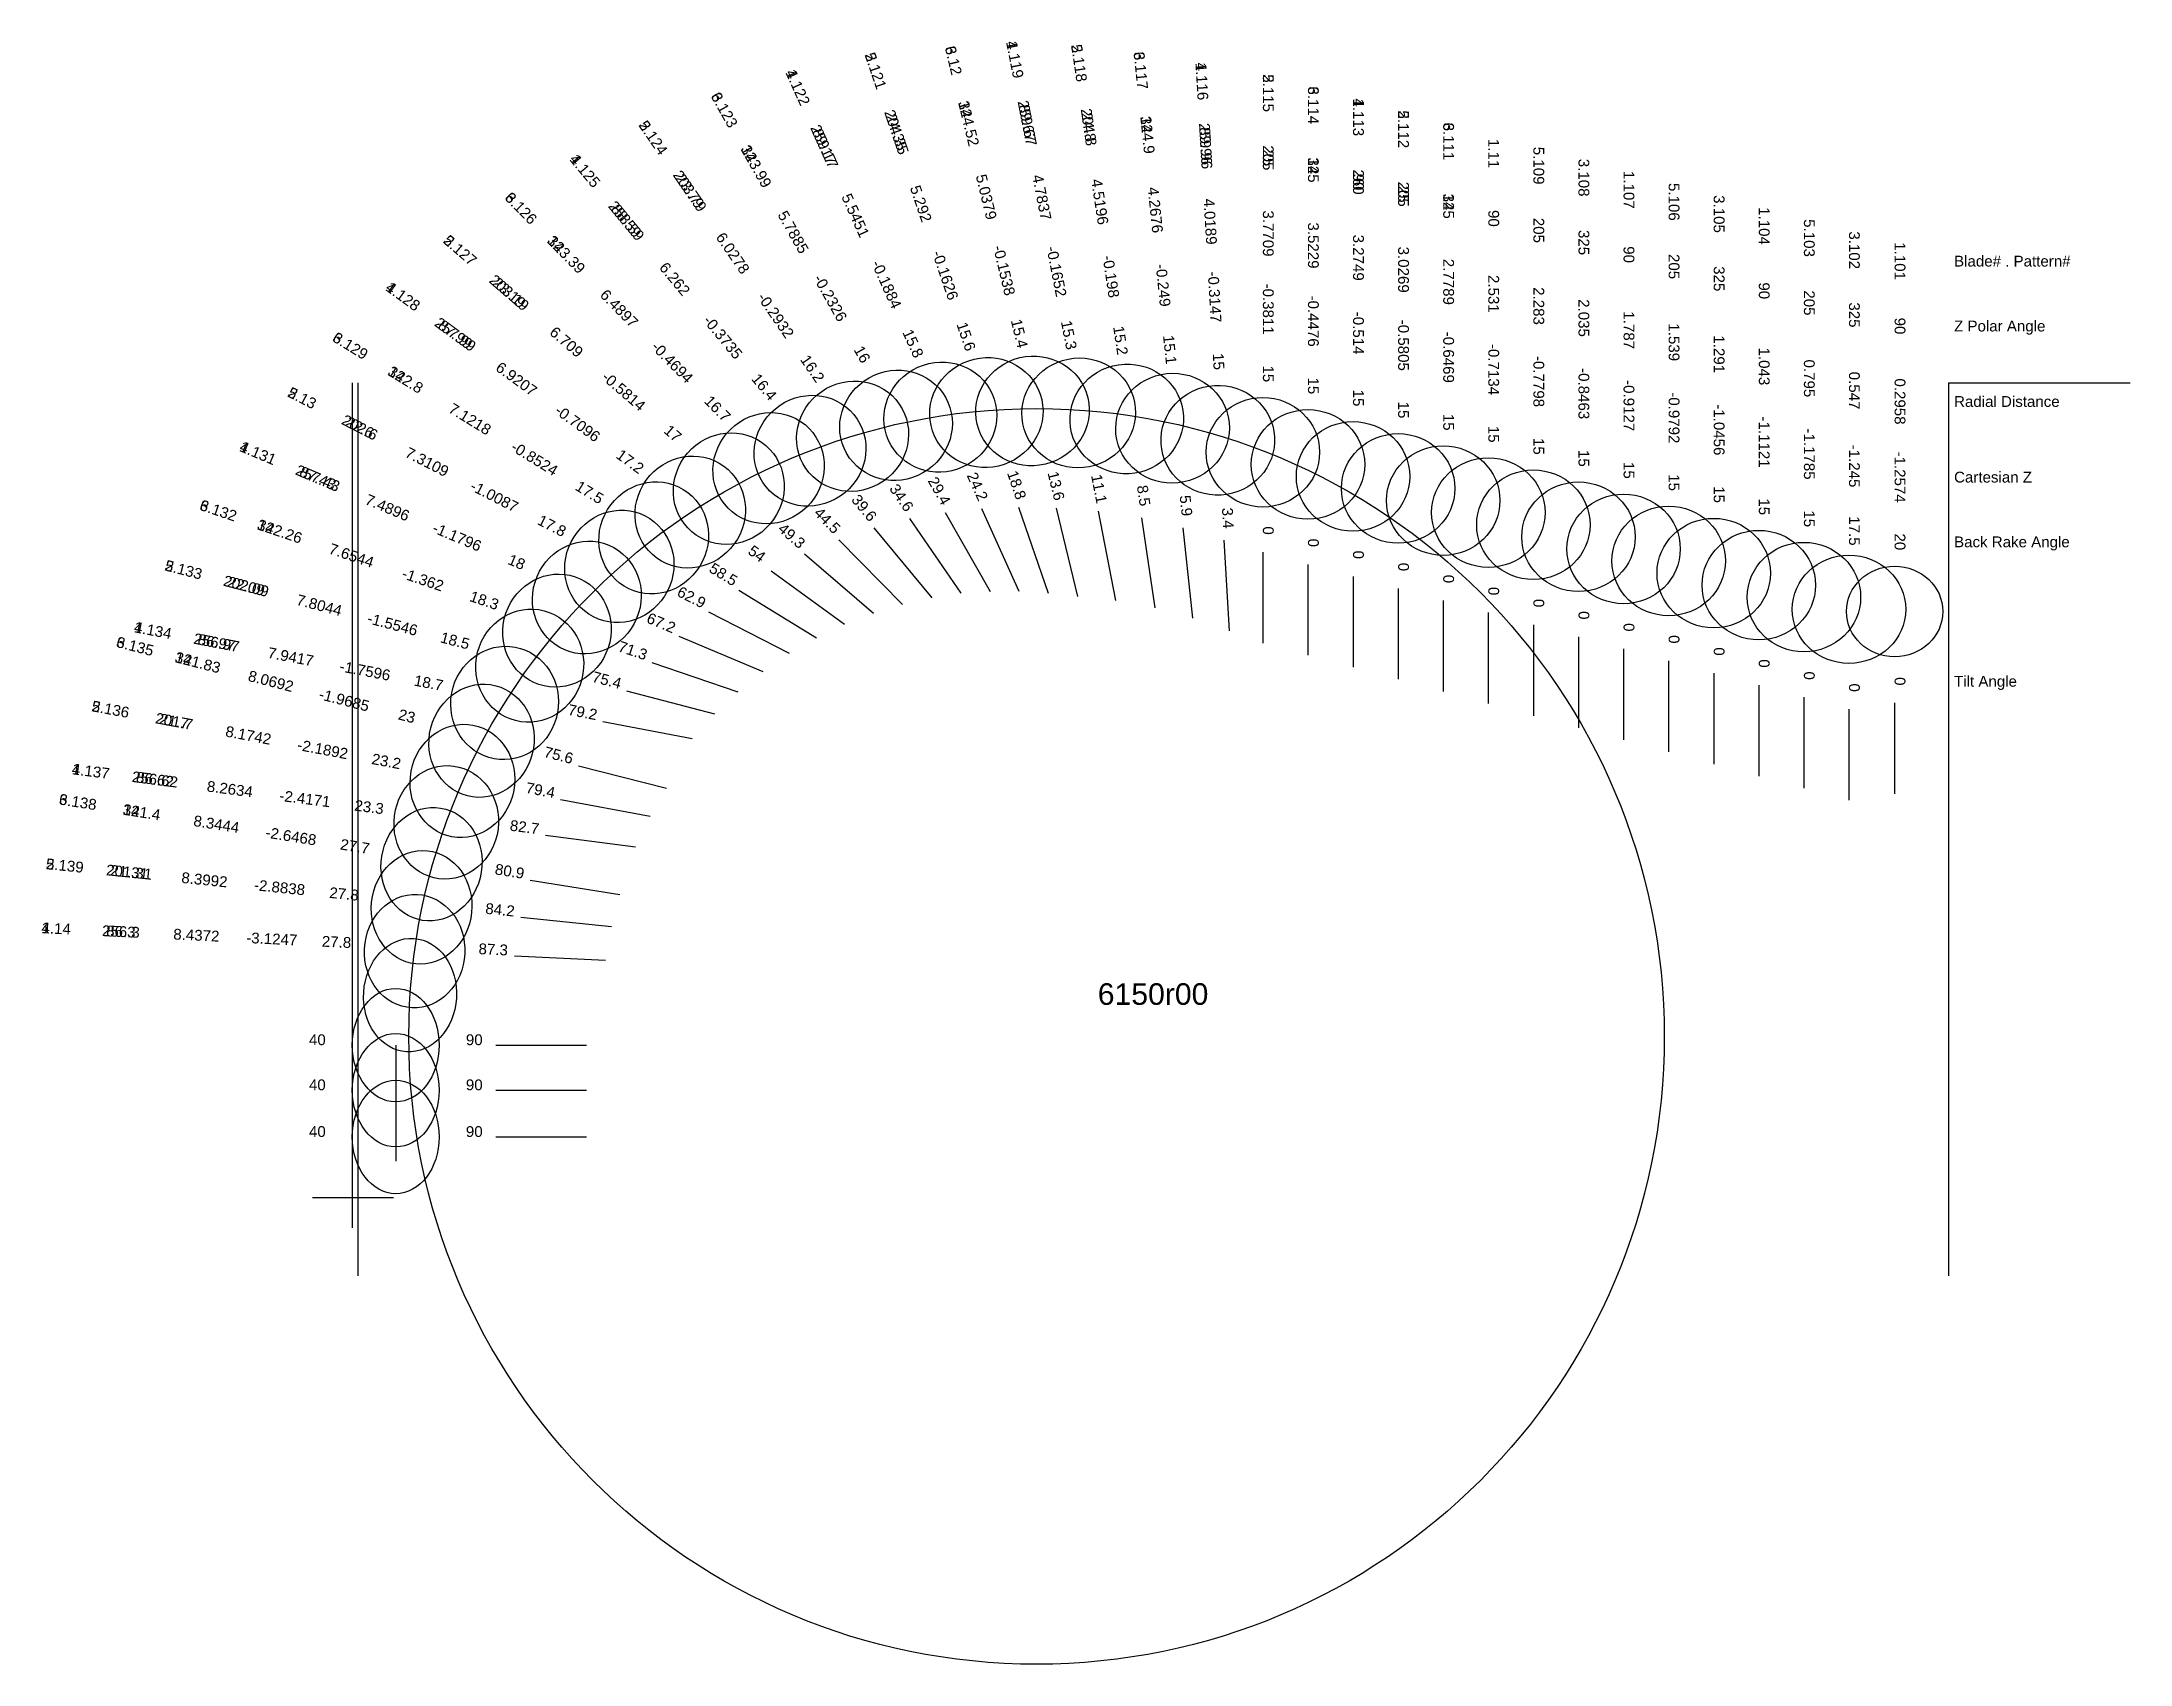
# Model space of a CAD drawing. Header units: inches. Extents: x -10.5 to 1, y -7 to 1.9.
import ezdxf
from ezdxf.enums import TextEntityAlignment as Align

# ---------------------------------------------------------------- set-up
doc = ezdxf.new("R2010")
doc.units = ezdxf.units.IN
doc.header["$MEASUREMENT"] = 0
for name, color, linetype, true_color in [('Blade_1', 30, 'Continuous', 0xff7f00), ('Blade_2', 7, 'Continuous', 0xcccc00), ('Blade_3', 7, 'Continuous', 0x00cc00), ('Blade_4', 7, 'Continuous', 0x00cccc), ('Blade_5', 7, 'Continuous', 0x0066cc), ('Blade_6', 190, 'Continuous', 0x7f00ff)]:
    doc.layers.add(name, color=color, linetype=linetype, true_color=true_color)
doc.styles.get("Standard").update_dxf_attribs({"font": 'arial.ttf'})

msp = doc.modelspace()

# ---------------------------------------------------------------- linework, layer by layer
for p, q in [((-8.78, 0), (-8.78, -4.647)), ((-8.75, 0), (-8.75, -4.911)), ((-8.75, 0), (-8.75, -4.647)), ((0, 0), (0, -4.911)), ((0, 0), (1, 0)), ((0, 0), (1, 0)), ((0, 0), (0, -4.647)), ((-8.541, -3.642), (-8.541, -4.281)), ((-8.554, -4.482), (-8.999, -4.482))]:
    msp.add_line(p, q)
msp.add_circle((-5.016, -3.594), 3.453)
at = {"layer": 'Blade_1'}
for p, q in [((-5.911, -0.797), (-5.592, -1.182)), ((-5.319, -0.69), (-5.114, -1.146)), ((-4.678, -0.705), (-4.581, -1.196)), ((-3.986, -0.864), (-3.957, -1.363)), ((-6.476, -1.033), (-6.072, -1.327)), ((-3.275, -1.064), (-3.275, -1.564)), ((-2.531, -1.263), (-2.531, -1.763)), ((-6.983, -1.393), (-6.522, -1.587)), ((-1.787, -1.463), (-1.787, -1.963)), ((-1.043, -1.662), (-1.043, -2.162)), ((-0.296, -1.759), (-0.296, -2.259)), ((-7.401, -1.862), (-6.91, -1.956)), ((-7.718, -2.487), (-7.222, -2.551)), ((-7.888, -3.151), (-7.388, -3.175))]:
    msp.add_line(p, q, dxfattribs=at)
for centre, major_axis, ratio in [((-5.545, -0.188), (0.285, 0.128), 0.962352), ((-4.784, -0.165), (0.307, 0.06), 0.96468), ((-6.262, -0.373), (0.241, 0.199), 0.959071), ((-4.019, -0.315), (0.312, 0.019), 0.965812), ((-3.275, -0.514), (0.312, 0), 0.965926), ((-6.921, -0.71), (0.184, 0.253), 0.955091), ((-2.531, -0.713), (0.312, 0), 0.965926), ((-1.787, -0.913), (0.312, 0), 0.965926), ((-7.49, -1.18), (0.121, 0.288), 0.950927), ((-1.043, -1.112), (0.312, 0), 0.965926), ((-0.296, -1.257), (0.265, 0), 0.939693), ((-7.942, -1.76), (0.058, 0.307), 0.947135), ((-8.263, -2.417), (0.04, 0.31), 0.91854), ((-8.437, -3.125), (0.015, 0.312), 0.884343)]:
    msp.add_ellipse(centre, major_axis=major_axis, ratio=ratio, dxfattribs=at)
at = {"layer": 'Blade_2'}
for p, q in [((-5.115, -0.683), (-4.953, -1.156)), ((-5.715, -0.746), (-5.432, -1.157)), ((-4.439, -0.742), (-4.365, -1.236)), ((-6.292, -0.94), (-5.913, -1.266)), ((-3.771, -0.931), (-3.771, -1.431)), ((-3.027, -1.13), (-3.027, -1.63)), ((-6.821, -1.259), (-6.376, -1.487)), ((-7.272, -1.693), (-6.788, -1.82)), ((-7.634, -2.291), (-7.142, -2.383)), ((-7.852, -2.939), (-7.355, -2.99))]:
    msp.add_line(p, q, dxfattribs=at)
for centre, major_axis, ratio in [((-5.292, -0.163), (0.296, 0.101), 0.96327), ((-4.52, -0.198), (0.309, 0.046), 0.965207), ((-6.028, -0.293), (0.257, 0.177), 0.960258), ((-3.771, -0.381), (0.312, 0), 0.965926), ((-6.709, -0.581), (0.204, 0.237), 0.956455), ((-3.027, -0.58), (0.312, 0), 0.965926), ((-7.311, -1.009), (0.142, 0.278), 0.952258), ((-7.804, -1.555), (0.079, 0.302), 0.948211), ((-8.174, -2.189), (0.058, 0.307), 0.919158), ((-8.399, -2.884), (0.032, 0.311), 0.884446)]:
    msp.add_ellipse(centre, major_axis=major_axis, ratio=ratio, dxfattribs=at)
at = {"layer": 'Blade_3'}
for p, q in [((-4.909, -0.688), (-4.791, -1.174)), ((-5.518, -0.712), (-5.272, -1.147)), ((-4.211, -0.796), (-4.159, -1.293)), ((-6.104, -0.862), (-5.754, -1.219)), ((-3.523, -0.998), (-3.523, -1.498)), ((-6.653, -1.14), (-6.226, -1.401)), ((-2.779, -1.197), (-2.779, -1.697)), ((-2.035, -1.396), (-2.035, -1.896)), ((-7.133, -1.538), (-6.66, -1.698)), ((-1.291, -1.596), (-1.291, -2.096)), ((-0.547, -1.795), (-0.547, -2.295)), ((-7.536, -2.105), (-7.052, -2.229)), ((-7.801, -2.734), (-7.308, -2.813))]:
    msp.add_line(p, q, dxfattribs=at)
for centre, major_axis, ratio in [((-5.038, -0.154), (0.304, 0.073), 0.964041), ((-5.789, -0.233), (0.272, 0.154), 0.961365), ((-4.268, -0.249), (0.311, 0.032), 0.965577), ((-6.49, -0.469), (0.223, 0.219), 0.957794), ((-3.523, -0.448), (0.312, 0), 0.965926), ((-2.779, -0.647), (0.312, 0), 0.965926), ((-7.122, -0.852), (0.163, 0.266), 0.953715), ((-2.035, -0.846), (0.312, 0), 0.965926), ((-1.291, -1.046), (0.312, 0), 0.965926), ((-7.654, -1.362), (0.1, 0.296), 0.949597), ((-0.547, -1.245), (0.312, 0), 0.953717), ((-8.069, -1.968), (0.078, 0.303), 0.920301), ((-8.344, -2.647), (0.05, 0.309), 0.885166)]:
    msp.add_ellipse(centre, major_axis=major_axis, ratio=ratio, dxfattribs=at)
at = {"layer": 'Blade_4'}
for p, q in [((-5.911, -0.797), (-5.592, -1.182)), ((-5.319, -0.69), (-5.114, -1.146)), ((-4.678, -0.705), (-4.581, -1.196)), ((-3.986, -0.864), (-3.957, -1.363)), ((-6.476, -1.033), (-6.072, -1.327)), ((-3.275, -1.064), (-3.275, -1.564)), ((-6.983, -1.393), (-6.522, -1.587)), ((-7.401, -1.862), (-6.91, -1.956)), ((-7.718, -2.487), (-7.222, -2.551)), ((-7.888, -3.151), (-7.388, -3.175)), ((-7.991, -3.89), (-7.491, -3.89))]:
    msp.add_line(p, q, dxfattribs=at)
for centre, major_axis, ratio in [((-5.545, -0.188), (0.285, 0.128), 0.962352), ((-4.784, -0.165), (0.307, 0.06), 0.96468), ((-6.262, -0.373), (0.241, 0.199), 0.959071), ((-4.019, -0.315), (0.312, 0.019), 0.965812), ((-3.275, -0.514), (0.312, 0), 0.965926), ((-6.921, -0.71), (0.184, 0.253), 0.955091), ((-7.49, -1.18), (0.121, 0.288), 0.950927), ((-7.942, -1.76), (0.058, 0.307), 0.947135), ((-8.263, -2.417), (0.04, 0.31), 0.91854), ((-8.437, -3.125), (0.015, 0.312), 0.884343), ((-8.541, -3.89), (0, 0.312), 0.766045)]:
    msp.add_ellipse(centre, major_axis=major_axis, ratio=ratio, dxfattribs=at)
at = {"layer": 'Blade_5'}
for p, q in [((-5.115, -0.683), (-4.953, -1.156)), ((-5.715, -0.746), (-5.432, -1.157)), ((-4.439, -0.742), (-4.365, -1.236)), ((-6.292, -0.94), (-5.913, -1.266)), ((-3.771, -0.931), (-3.771, -1.431)), ((-3.027, -1.13), (-3.027, -1.63)), ((-6.821, -1.259), (-6.376, -1.487)), ((-2.283, -1.33), (-2.283, -1.83)), ((-1.539, -1.529), (-1.539, -2.029)), ((-7.272, -1.693), (-6.788, -1.82)), ((-0.795, -1.728), (-0.795, -2.228)), ((-7.634, -2.291), (-7.142, -2.383)), ((-7.852, -2.939), (-7.355, -2.99)), ((-7.991, -3.642), (-7.491, -3.642))]:
    msp.add_line(p, q, dxfattribs=at)
for centre, major_axis, ratio in [((-5.292, -0.163), (0.296, 0.101), 0.96327), ((-4.52, -0.198), (0.309, 0.046), 0.965207), ((-6.028, -0.293), (0.257, 0.177), 0.960258), ((-3.771, -0.381), (0.312, 0), 0.965926), ((-6.709, -0.581), (0.204, 0.237), 0.956455), ((-3.027, -0.58), (0.312, 0), 0.965926), ((-2.283, -0.78), (0.312, 0), 0.965926), ((-7.311, -1.009), (0.142, 0.278), 0.952258), ((-1.539, -0.979), (0.312, 0), 0.965926), ((-0.795, -1.178), (0.312, 0), 0.965926), ((-7.804, -1.555), (0.079, 0.302), 0.948211), ((-8.174, -2.189), (0.058, 0.307), 0.919158), ((-8.399, -2.884), (0.032, 0.311), 0.884446), ((-8.541, -3.642), (0, 0.312), 0.766045)]:
    msp.add_ellipse(centre, major_axis=major_axis, ratio=ratio, dxfattribs=at)
at = {"layer": 'Blade_6'}
for p, q in [((-4.909, -0.688), (-4.791, -1.174)), ((-5.518, -0.712), (-5.272, -1.147)), ((-4.211, -0.796), (-4.159, -1.293)), ((-6.104, -0.862), (-5.754, -1.219)), ((-3.523, -0.998), (-3.523, -1.498)), ((-6.653, -1.14), (-6.226, -1.401)), ((-2.779, -1.197), (-2.779, -1.697)), ((-7.133, -1.538), (-6.66, -1.698)), ((-7.536, -2.105), (-7.052, -2.229)), ((-7.801, -2.734), (-7.308, -2.813)), ((-7.991, -4.147), (-7.491, -4.147))]:
    msp.add_line(p, q, dxfattribs=at)
for centre, major_axis, ratio in [((-5.038, -0.154), (0.304, 0.073), 0.964041), ((-5.789, -0.233), (0.272, 0.154), 0.961365), ((-4.268, -0.249), (0.311, 0.032), 0.965577), ((-6.49, -0.469), (0.223, 0.219), 0.957794), ((-3.523, -0.448), (0.312, 0), 0.965926), ((-2.779, -0.647), (0.312, 0), 0.965926), ((-7.122, -0.852), (0.163, 0.266), 0.953715), ((-7.654, -1.362), (0.1, 0.296), 0.949597), ((-8.069, -1.968), (0.078, 0.303), 0.920301), ((-8.344, -2.647), (0.05, 0.309), 0.885166), ((-8.462, -3.367), (0.02, 0.312), 0.818007), ((-8.541, -4.147), (0, 0.312), 0.766045)]:
    msp.add_ellipse(centre, major_axis=major_axis, ratio=ratio, dxfattribs=at)

# ---------------------------------------------------------------- texts
for s, height, p in [('Blade# . Pattern#', 0.05937, (0.031, 0.67)), ('Z Polar Angle', 0.05937, (0.031, 0.313)), ('Radial Distance', 0.05937, (0.031, -0.102)), ('Cartesian Z', 0.05937, (0.031, -0.518)), ('Back Rake Angle', 0.05937, (0.031, -0.874)), ('Tilt Angle', 0.0594, (0.031, -1.641))]:
    msp.add_text(s, height=height).set_placement(p, align=Align.MIDDLE_LEFT)
msp.add_text('6150r00', height=0.1187).set_placement((-4.375, -3.361), align=Align.MIDDLE_CENTER)
at = {"layer": 'Blade_1'}
for s, rotation, p in [('1.119', 281.1116, (-5.164, 1.773)), ('1.116', 273.3963, (-4.136, 1.657)), ('1.122', 294.2319, (-6.356, 1.613)), ('89.67', 281.1116, (-5.096, 1.423)), ('1.113', 270, (-3.275, 1.461)), ('89.17', 294.2319, (-6.21, 1.288)), ('89.96', 273.3963, (-4.115, 1.301)), ('1.11', 270, (-2.531, 1.262)), ('1.125', 309.6333, (-7.522, 1.148)), ('1.107', 270, (-1.787, 1.062)), ('5.5451', 294.2319, (-6.039, 0.909)), ('4.7837', 281.1116, (-5.016, 1.015)), ('90', 270, (-3.275, 1.105)), ('88.59', 309.6333, (-7.295, 0.873)), ('4.0189', 273.3963, (-4.09, 0.886)), ('90', 270, (-2.531, 0.905)), ('1.104', 270, (-1.043, 0.863)), ('3.2749', 270, (-3.275, 0.689)), ('-0.1652', 281.1116, (-4.935, 0.607)), ('90', 270, (-1.787, 0.706)), ('1.101', 270, (-0.296, 0.67)), ('6.262', 309.6333, (-7.029, 0.553)), ('-0.1884', 294.2319, (-5.868, 0.53)), ('-0.3147', 273.3963, (-4.066, 0.471)), ('2.531', 270, (-2.531, 0.49)), ('1.128', 323.9696, (-8.518, 0.452)), ('90', 270, (-1.043, 0.507)), ('-0.3735', 309.6333, (-6.764, 0.233)), ('-0.514', 270, (-3.275, 0.274)), ('1.787', 270, (-1.787, 0.29)), ('90', 270, (-0.296, 0.313)), ('87.99', 323.9696, (-8.23, 0.243)), ('15.8', 294.2319, (-5.722, 0.205)), ('15.3', 281.1116, (-4.867, 0.258)), ('15', 273.3963, (-4.044, 0.116)), ('-0.7134', 270, (-2.531, 0.074)), ('1.043', 270, (-1.043, 0.091)), ('6.9207', 323.9696, (-7.894, -0.002)), ('16.4', 309.6333, (-6.537, -0.041)), ('-0.9127', 270, (-1.787, -0.125)), ('0.2958', 270, (-0.296, -0.102)), ('15', 270, (-3.275, -0.083)), ('-0.7096', 323.9696, (-7.558, -0.246)), ('-1.1121', 270, (-1.043, -0.325)), ('1.131', 337.164, (-9.31, -0.413)), ('15', 270, (-2.531, -0.282)), ('17.2', 323.9696, (-7.269, -0.456)), ('15', 270, (-1.787, -0.481)), ('-1.2574', 270, (-0.296, -0.518)), ('87.43', 337.164, (-8.981, -0.551)), ('24.2', 294.2319, (-5.368, -0.582)), ('11.1', 281.1116, (-4.701, -0.588)), ('7.4896', 337.164, (-8.598, -0.713)), ('39.6', 309.6333, (-5.987, -0.706)), ('3.4', 273.3963, (-3.993, -0.745)), ('15', 270, (-1.043, -0.681)), ('-1.1796', 337.164, (-8.215, -0.874)), ('54', 323.9696, (-6.572, -0.963)), ('20', 270, (-0.296, -0.874)), ('18', 337.164, (-7.887, -1.012)), ('0', 270, (-3.275, -0.945)), ('0', 270, (-2.531, -1.145)), ('1.134', 349.22, (-9.882, -1.39)), ('67.2', 337.164, (-7.092, -1.347)), ('0', 270, (-1.787, -1.344)), ('86.97', 349.22, (-9.532, -1.457)), ('7.9417', 349.22, (-9.124, -1.535)), ('-1.7596', 349.22, (-8.715, -1.612)), ('0', 270, (-1.043, -1.543)), ('18.7', 349.22, (-8.365, -1.679)), ('0', 270, (-0.296, -1.641)), ('79.2', 349.22, (-7.518, -1.84)), ('1.137', 352.6552, (-10.222, -2.165)), ('86.62', 352.6552, (-9.869, -2.21)), ('8.2634', 352.6552, (-9.457, -2.263)), ('-2.4171', 352.6552, (-9.044, -2.316)), ('23.3', 352.6552, (-8.691, -2.362)), ('82.7', 352.6552, (-7.836, -2.472)), ('1.14', 357.2524, (-10.41, -3.03)), ('86.3', 357.2524, (-10.054, -3.047)), ('8.4372', 357.2524, (-9.639, -3.067)), ('-3.1247', 357.2524, (-9.224, -3.087)), ('27.8', 357.2524, (-8.868, -3.104)), ('87.3', 357.2524, (-8.006, -3.145))]:
    msp.add_text(s, height=0.0594, rotation=rotation, dxfattribs=at).set_placement(p, align=Align.CENTER)
at = {"layer": 'Blade_2'}
for s, rotation, p in [('2.118', 278.4805, (-4.811, 1.755)), ('2.121', 288.82, (-5.929, 1.707)), ('2.115', 270, (-3.771, 1.594)), ('2.112', 270, (-3.027, 1.395)), ('2.124', 304.6026, (-7.149, 1.332)), ('24.35', 288.82, (-5.814, 1.37)), ('24.8', 278.4805, (-4.758, 1.403)), ('25', 270, (-3.771, 1.238)), ('23.79', 304.6026, (-6.947, 1.039)), ('5.292', 288.82, (-5.68, 0.976)), ('4.5196', 278.4805, (-4.697, 0.992)), ('25', 270, (-3.027, 1.038)), ('3.7709', 270, (-3.771, 0.822)), ('2.127', 319.2935, (-8.206, 0.707)), ('6.0278', 304.6026, (-6.711, 0.697)), ('-0.1626', 288.82, (-5.546, 0.583)), ('-0.198', 278.4805, (-4.636, 0.581)), ('3.0269', 270, (-3.027, 0.623)), ('23.19', 319.2935, (-7.936, 0.474)), ('-0.2932', 304.6026, (-6.475, 0.355)), ('-0.3811', 270, (-3.771, 0.406)), ('6.709', 319.2935, (-7.621, 0.203)), ('15.6', 288.82, (-5.431, 0.246)), ('15.2', 278.4805, (-4.583, 0.229)), ('-0.5805', 270, (-3.027, 0.207)), ('16.2', 304.6026, (-6.273, 0.062)), ('-0.5814', 319.2935, (-7.306, -0.068)), ('15', 270, (-3.771, 0.05)), ('2.13', 332.9035, (-9.069, -0.109)), ('15', 270, (-3.027, -0.149)), ('22.6', 332.9035, (-8.752, -0.271)), ('17', 319.2935, (-7.036, -0.3)), ('7.3109', 332.9035, (-8.382, -0.461)), ('-1.0087', 332.9035, (-8.012, -0.65)), ('34.6', 304.6026, (-5.783, -0.648)), ('18.8', 288.82, (-5.153, -0.571)), ('8.5', 278.4805, (-4.456, -0.624)), ('17.8', 332.9035, (-7.695, -0.812)), ('49.3', 319.2935, (-6.382, -0.863)), ('0', 270, (-3.771, -0.812)), ('2.133', 345.3819, (-9.715, -1.056)), ('0', 270, (-3.027, -1.012)), ('22.09', 345.3819, (-9.371, -1.146)), ('62.9', 332.9035, (-6.927, -1.205)), ('7.8044', 345.3819, (-8.969, -1.251)), ('-1.5546', 345.3819, (-8.566, -1.356)), ('18.5', 345.3819, (-8.222, -1.446)), ('75.4', 345.3819, (-7.387, -1.663)), ('2.136', 349.3599, (-10.115, -1.824)), ('21.7', 349.3599, (-9.765, -1.89)), ('8.1742', 349.3599, (-9.357, -1.967)), ('-2.1892', 349.3599, (-8.948, -2.044)), ('23.2', 349.3599, (-8.598, -2.11)), ('79.4', 349.3599, (-7.75, -2.269)), ('2.139', 354.1942, (-10.364, -2.684)), ('21.31', 354.1942, (-10.01, -2.72)), ('8.3992', 354.1942, (-9.596, -2.762)), ('-2.8838', 354.1942, (-9.183, -2.804)), ('27.8', 354.1942, (-8.828, -2.84)), ('84.2', 354.1942, (-7.97, -2.927))]:
    msp.add_text(s, height=0.0594, rotation=rotation, dxfattribs=at).set_placement(p, align=Align.CENTER)
at = {"layer": 'Blade_3'}
for s, rotation, p in [('3.12', 283.5894, (-5.502, 1.766)), ('3.117', 275.9303, (-4.472, 1.715)), ('3.114', 270, (-3.523, 1.527)), ('3.123', 299.4463, (-6.759, 1.487)), ('324.52', 283.5894, (-5.418, 1.42)), ('324.9', 275.9303, (-4.435, 1.361)), ('3.111', 270, (-2.779, 1.328)), ('323.99', 299.4463, (-6.584, 1.177)), ('325', 270, (-3.523, 1.171)), ('3.108', 270, (-2.035, 1.129)), ('3.126', 314.4732, (-7.873, 0.94)), ('5.0379', 283.5894, (-5.321, 1.016)), ('4.2676', 275.9303, (-4.392, 0.948)), ('325', 270, (-2.779, 0.972)), ('5.7885', 299.4463, (-6.38, 0.815)), ('3.105', 270, (-1.291, 0.929)), ('323.39', 314.4732, (-7.624, 0.686)), ('3.5229', 270, (-3.523, 0.756)), ('325', 270, (-2.035, 0.772)), ('3.102', 270, (-0.547, 0.73)), ('-0.1538', 283.5894, (-5.223, 0.612)), ('-0.2326', 299.4463, (-6.176, 0.453)), ('-0.249', 275.9303, (-4.349, 0.534)), ('2.7789', 270, (-2.779, 0.556)), ('325', 270, (-1.291, 0.573)), ('6.4897', 314.4732, (-7.333, 0.389)), ('-0.4476', 270, (-3.523, 0.34)), ('15.4', 283.5894, (-5.139, 0.265)), ('2.035', 270, (-2.035, 0.357)), ('325', 270, (-0.547, 0.374)), ('3.129', 328.5092, (-8.806, 0.179)), ('15.1', 275.9303, (-4.312, 0.18)), ('-0.6469', 270, (-2.779, 0.141)), ('1.291', 270, (-1.291, 0.158)), ('-0.4694', 314.4732, (-7.041, 0.093)), ('16', 299.4463, (-6.001, 0.143)), ('322.8', 328.5092, (-8.502, -0.007)), ('15', 270, (-3.523, -0.016)), ('-0.8463', 270, (-2.035, -0.059)), ('0.547', 270, (-0.547, -0.042)), ('7.1218', 328.5092, (-8.148, -0.224)), ('16.7', 314.4732, (-6.792, -0.162)), ('15', 270, (-2.779, -0.216)), ('-1.0456', 270, (-1.291, -0.258)), ('-0.8524', 328.5092, (-7.793, -0.441)), ('-1.245', 270, (-0.547, -0.457)), ('15', 270, (-2.035, -0.415)), ('17.5', 328.5092, (-7.49, -0.627)), ('29.4', 299.4463, (-5.577, -0.608)), ('13.6', 283.5894, (-4.937, -0.573)), ('3.132', 341.3381, (-9.526, -0.73)), ('5.9', 275.9303, (-4.223, -0.678)), ('15', 270, (-1.291, -0.614)), ('322.26', 341.3381, (-9.188, -0.844)), ('44.5', 314.4732, (-6.188, -0.777)), ('17.5', 270, (-0.547, -0.814)), ('7.6544', 341.3381, (-8.794, -0.977)), ('0', 270, (-3.523, -0.879)), ('-1.362', 341.3381, (-8.401, -1.11)), ('58.5', 328.5092, (-6.754, -1.078)), ('18.3', 341.3381, (-8.063, -1.224)), ('0', 270, (-2.779, -1.078)), ('0', 270, (-2.035, -1.278)), ('3.135', 345.6052, (-9.982, -1.477)), ('321.83', 345.6052, (-9.637, -1.566)), ('71.3', 341.3381, (-7.246, -1.5)), ('0', 270, (-1.291, -1.477)), ('8.0692', 345.6052, (-9.235, -1.669)), ('-1.9685', 345.6052, (-8.832, -1.773)), ('0', 270, (-0.547, -1.676)), ('23', 345.6052, (-8.487, -1.861)), ('75.6', 345.6052, (-7.652, -2.076)), ('3.138', 350.8854, (-10.294, -2.334)), ('321.4', 350.8854, (-9.943, -2.39)), ('8.3444', 350.8854, (-9.532, -2.456)), ('-2.6468', 350.8854, (-9.122, -2.522)), ('27.7', 350.8854, (-8.77, -2.578)), ('80.9', 350.8854, (-7.919, -2.715))]:
    msp.add_text(s, height=0.0594, rotation=rotation, dxfattribs=at).set_placement(p, align=Align.CENTER)
at = {"layer": 'Blade_4'}
for s, rotation, p in [('4.119', 281.1116, (-5.164, 1.773)), ('4.116', 273.3963, (-4.136, 1.657)), ('4.122', 294.2319, (-6.356, 1.613)), ('259.67', 281.1116, (-5.096, 1.423)), ('4.113', 270, (-3.275, 1.461)), ('259.17', 294.2319, (-6.21, 1.288)), ('259.96', 273.3963, (-4.115, 1.301)), ('4.125', 309.6333, (-7.522, 1.148)), ('260', 270, (-3.275, 1.105)), ('5.5451', 294.2319, (-6.039, 0.909)), ('4.7837', 281.1116, (-5.016, 1.015)), ('258.59', 309.6333, (-7.295, 0.873)), ('4.0189', 273.3963, (-4.09, 0.886)), ('3.2749', 270, (-3.275, 0.689)), ('-0.1652', 281.1116, (-4.935, 0.607)), ('6.262', 309.6333, (-7.029, 0.553)), ('-0.1884', 294.2319, (-5.868, 0.53)), ('-0.3147', 273.3963, (-4.066, 0.471)), ('4.128', 323.9696, (-8.518, 0.452)), ('257.99', 323.9696, (-8.23, 0.243)), ('-0.3735', 309.6333, (-6.764, 0.233)), ('-0.514', 270, (-3.275, 0.274)), ('15.8', 294.2319, (-5.722, 0.205)), ('15.3', 281.1116, (-4.867, 0.258)), ('15', 273.3963, (-4.044, 0.116)), ('6.9207', 323.9696, (-7.894, -0.002)), ('16.4', 309.6333, (-6.537, -0.041)), ('15', 270, (-3.275, -0.083)), ('-0.7096', 323.9696, (-7.558, -0.246)), ('4.131', 337.164, (-9.31, -0.413)), ('257.43', 337.164, (-8.981, -0.551)), ('17.2', 323.9696, (-7.269, -0.456)), ('24.2', 294.2319, (-5.368, -0.582)), ('11.1', 281.1116, (-4.701, -0.588)), ('7.4896', 337.164, (-8.598, -0.713)), ('39.6', 309.6333, (-5.987, -0.706)), ('3.4', 273.3963, (-3.993, -0.745)), ('-1.1796', 337.164, (-8.215, -0.874)), ('54', 323.9696, (-6.572, -0.963)), ('18', 337.164, (-7.887, -1.012)), ('0', 270, (-3.275, -0.945)), ('4.134', 349.22, (-9.882, -1.39)), ('256.97', 349.22, (-9.532, -1.457)), ('67.2', 337.164, (-7.092, -1.347)), ('7.9417', 349.22, (-9.124, -1.535)), ('-1.7596', 349.22, (-8.715, -1.612)), ('18.7', 349.22, (-8.365, -1.679)), ('79.2', 349.22, (-7.518, -1.84)), ('4.137', 352.6552, (-10.222, -2.165)), ('256.62', 352.6552, (-9.869, -2.21)), ('8.2634', 352.6552, (-9.457, -2.263)), ('-2.4171', 352.6552, (-9.044, -2.316)), ('23.3', 352.6552, (-8.691, -2.362)), ('82.7', 352.6552, (-7.836, -2.472)), ('4.14', 357.2524, (-10.41, -3.03)), ('256.3', 357.2524, (-10.054, -3.047)), ('8.4372', 357.2524, (-9.639, -3.067)), ('-3.1247', 357.2524, (-9.224, -3.087)), ('27.8', 357.2524, (-8.868, -3.104)), ('87.3', 357.2524, (-8.006, -3.145)), ('40', 360, (-8.972, -3.89)), ('90', 360, (-8.109, -3.89))]:
    msp.add_text(s, height=0.0594, rotation=rotation, dxfattribs=at).set_placement(p, align=Align.CENTER)
at = {"layer": 'Blade_5'}
for s, rotation, p in [('5.118', 278.4805, (-4.811, 1.755)), ('5.121', 288.82, (-5.929, 1.707)), ('5.115', 270, (-3.771, 1.594)), ('204.35', 288.82, (-5.814, 1.37)), ('204.8', 278.4805, (-4.758, 1.403)), ('5.112', 270, (-3.027, 1.395)), ('5.124', 304.6026, (-7.149, 1.332)), ('205', 270, (-3.771, 1.238)), ('5.109', 270, (-2.283, 1.195)), ('203.79', 304.6026, (-6.947, 1.039)), ('5.292', 288.82, (-5.68, 0.976)), ('4.5196', 278.4805, (-4.697, 0.992)), ('205', 270, (-3.027, 1.038)), ('5.106', 270, (-1.539, 0.996)), ('3.7709', 270, (-3.771, 0.822)), ('5.127', 319.2935, (-8.206, 0.707)), ('6.0278', 304.6026, (-6.711, 0.697)), ('205', 270, (-2.283, 0.839)), ('5.103', 270, (-0.795, 0.797)), ('-0.1626', 288.82, (-5.546, 0.583)), ('-0.198', 278.4805, (-4.636, 0.581)), ('3.0269', 270, (-3.027, 0.623)), ('205', 270, (-1.539, 0.64)), ('203.19', 319.2935, (-7.936, 0.474)), ('-0.2932', 304.6026, (-6.475, 0.355)), ('-0.3811', 270, (-3.771, 0.406)), ('2.283', 270, (-2.283, 0.423)), ('205', 270, (-0.795, 0.44)), ('6.709', 319.2935, (-7.621, 0.203)), ('15.6', 288.82, (-5.431, 0.246)), ('15.2', 278.4805, (-4.583, 0.229)), ('-0.5805', 270, (-3.027, 0.207)), ('1.539', 270, (-1.539, 0.224)), ('16.2', 304.6026, (-6.273, 0.062)), ('-0.7798', 270, (-2.283, 0.008)), ('0.795', 270, (-0.795, 0.025)), ('-0.5814', 319.2935, (-7.306, -0.068)), ('15', 270, (-3.771, 0.05)), ('5.13', 332.9035, (-9.069, -0.109)), ('15', 270, (-3.027, -0.149)), ('-0.9792', 270, (-1.539, -0.192)), ('202.6', 332.9035, (-8.752, -0.271)), ('17', 319.2935, (-7.036, -0.3)), ('15', 270, (-2.283, -0.349)), ('-1.1785', 270, (-0.795, -0.391)), ('7.3109', 332.9035, (-8.382, -0.461)), ('-1.0087', 332.9035, (-8.012, -0.65)), ('34.6', 304.6026, (-5.783, -0.648)), ('18.8', 288.82, (-5.153, -0.571)), ('8.5', 278.4805, (-4.456, -0.624)), ('15', 270, (-1.539, -0.548)), ('17.8', 332.9035, (-7.695, -0.812)), ('49.3', 319.2935, (-6.382, -0.863)), ('0', 270, (-3.771, -0.812)), ('15', 270, (-0.795, -0.747)), ('5.133', 345.3819, (-9.715, -1.056)), ('0', 270, (-3.027, -1.012)), ('202.09', 345.3819, (-9.371, -1.146)), ('62.9', 332.9035, (-6.927, -1.205)), ('7.8044', 345.3819, (-8.969, -1.251)), ('0', 270, (-2.283, -1.211)), ('-1.5546', 345.3819, (-8.566, -1.356)), ('18.5', 345.3819, (-8.222, -1.446)), ('0', 270, (-1.539, -1.41)), ('75.4', 345.3819, (-7.387, -1.663)), ('0', 270, (-0.795, -1.61)), ('5.136', 349.3599, (-10.115, -1.824)), ('201.7', 349.3599, (-9.765, -1.89)), ('8.1742', 349.3599, (-9.357, -1.967)), ('-2.1892', 349.3599, (-8.948, -2.044)), ('23.2', 349.3599, (-8.598, -2.11)), ('79.4', 349.3599, (-7.75, -2.269)), ('5.139', 354.1942, (-10.364, -2.684)), ('201.31', 354.1942, (-10.01, -2.72)), ('8.3992', 354.1942, (-9.596, -2.762)), ('-2.8838', 354.1942, (-9.183, -2.804)), ('27.8', 354.1942, (-8.828, -2.84)), ('84.2', 354.1942, (-7.97, -2.927)), ('40', 360, (-8.972, -3.642)), ('90', 360, (-8.109, -3.642))]:
    msp.add_text(s, height=0.0594, rotation=rotation, dxfattribs=at).set_placement(p, align=Align.CENTER)
at = {"layer": 'Blade_6'}
for s, rotation, p in [('6.12', 283.5894, (-5.502, 1.766)), ('6.117', 275.9303, (-4.472, 1.715)), ('6.114', 270, (-3.523, 1.527)), ('6.123', 299.4463, (-6.759, 1.487)), ('144.52', 283.5894, (-5.418, 1.42)), ('144.9', 275.9303, (-4.435, 1.361)), ('6.111', 270, (-2.779, 1.328)), ('143.99', 299.4463, (-6.584, 1.177)), ('145', 270, (-3.523, 1.171)), ('6.126', 314.4732, (-7.873, 0.94)), ('5.0379', 283.5894, (-5.321, 1.016)), ('4.2676', 275.9303, (-4.392, 0.948)), ('145', 270, (-2.779, 0.972)), ('5.7885', 299.4463, (-6.38, 0.815)), ('143.39', 314.4732, (-7.624, 0.686)), ('3.5229', 270, (-3.523, 0.756)), ('-0.1538', 283.5894, (-5.223, 0.612)), ('-0.2326', 299.4463, (-6.176, 0.453)), ('-0.249', 275.9303, (-4.349, 0.534)), ('2.7789', 270, (-2.779, 0.556)), ('6.4897', 314.4732, (-7.333, 0.389)), ('-0.4476', 270, (-3.523, 0.34)), ('15.4', 283.5894, (-5.139, 0.265)), ('6.129', 328.5092, (-8.806, 0.179)), ('15.1', 275.9303, (-4.312, 0.18)), ('-0.6469', 270, (-2.779, 0.141)), ('-0.4694', 314.4732, (-7.041, 0.093)), ('16', 299.4463, (-6.001, 0.143)), ('142.8', 328.5092, (-8.502, -0.007)), ('15', 270, (-3.523, -0.016)), ('7.1218', 328.5092, (-8.148, -0.224)), ('16.7', 314.4732, (-6.792, -0.162)), ('15', 270, (-2.779, -0.216)), ('-0.8524', 328.5092, (-7.793, -0.441)), ('17.5', 328.5092, (-7.49, -0.627)), ('29.4', 299.4463, (-5.577, -0.608)), ('13.6', 283.5894, (-4.937, -0.573)), ('6.132', 341.3381, (-9.526, -0.73)), ('5.9', 275.9303, (-4.223, -0.678)), ('142.26', 341.3381, (-9.188, -0.844)), ('44.5', 314.4732, (-6.188, -0.777)), ('7.6544', 341.3381, (-8.794, -0.977)), ('0', 270, (-3.523, -0.879)), ('-1.362', 341.3381, (-8.401, -1.11)), ('58.5', 328.5092, (-6.754, -1.078)), ('18.3', 341.3381, (-8.063, -1.224)), ('0', 270, (-2.779, -1.078)), ('6.135', 345.6052, (-9.982, -1.477)), ('141.83', 345.6052, (-9.637, -1.566)), ('71.3', 341.3381, (-7.246, -1.5)), ('8.0692', 345.6052, (-9.235, -1.669)), ('-1.9685', 345.6052, (-8.832, -1.773)), ('23', 345.6052, (-8.487, -1.861)), ('75.6', 345.6052, (-7.652, -2.076)), ('6.138', 350.8854, (-10.294, -2.334)), ('141.4', 350.8854, (-9.943, -2.39)), ('8.3444', 350.8854, (-9.532, -2.456)), ('-2.6468', 350.8854, (-9.122, -2.522)), ('27.7', 350.8854, (-8.77, -2.578)), ('80.9', 350.8854, (-7.919, -2.715)), ('40', 360, (-8.972, -4.147)), ('90', 360, (-8.109, -4.147))]:
    msp.add_text(s, height=0.0594, rotation=rotation, dxfattribs=at).set_placement(p, align=Align.CENTER)

doc.saveas('drawing.dxf')
